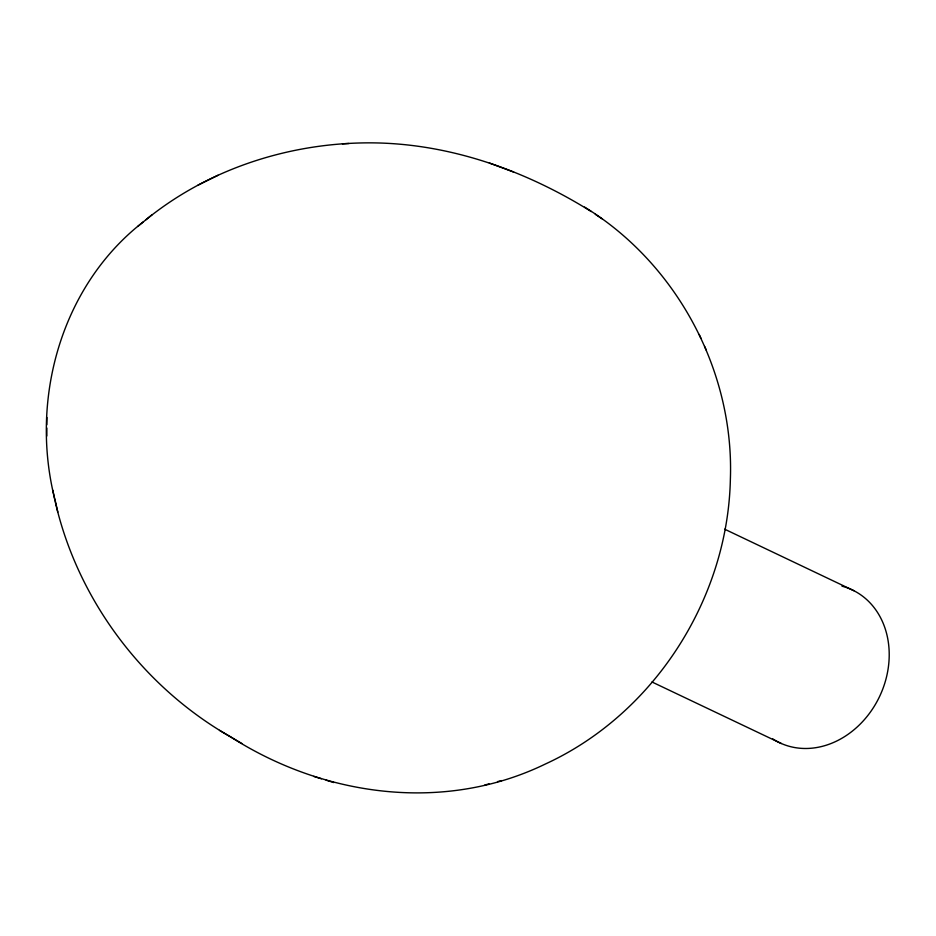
<?xml version="1.0" encoding="UTF-8"?>
<svg xmlns="http://www.w3.org/2000/svg" width="936" height="936" viewBox="0 0 936 936"><rect width="100%" height="100%" fill="white"/><g stroke="black" fill="none" stroke-linecap="round" stroke-linejoin="round"><path stroke-width="1.4" d="M55.119 500.432C29.402 400.655 60.501 286.042 143.372 221.832M46.8 436.012L46.858 428.033M46.835 424.757L46.894 417.444M145.922 219.773C206.329 170.574 284.099 144.553 361.67 142.939C443.02 141.09 522.885 168.772 591.26 211.559M137.732 226.489L152.077 214.707M218.029 175.254L197.976 185.152M52.837 490.265C72.634 593.143 139.78 685.105 230.63 736.889C323.844 796.583 444.167 813.197 545.536 763.94C654.358 713.875 727.845 598.595 730.372 479.232C734.304 371.124 676.833 263.613 584.544 207.078M484.848 784.988L489.037 783.9M497.542 781.63L501.591 780.577M342.459 143.805L348.988 143.512M313.712 776.389L321.422 778.775M326.126 780.191L333.789 782.554M489.364 162.993L513.63 172.048M724.616 529.168L853.878 590.71M651.959 681.97L781.314 743.512M219.469 730.337L241.792 743.465M595.319 214.309L602 218.767M699.18 334.421L700.982 338.364M704.586 346.39L706.329 350.193M55.388 501.38L57.798 512.086M841.967 586.158A84.603 70.411 -64.5 0 1 880.343 694.863A84.603 70.411 -64.5 0 1 772.762 738.89"/></g></svg>
